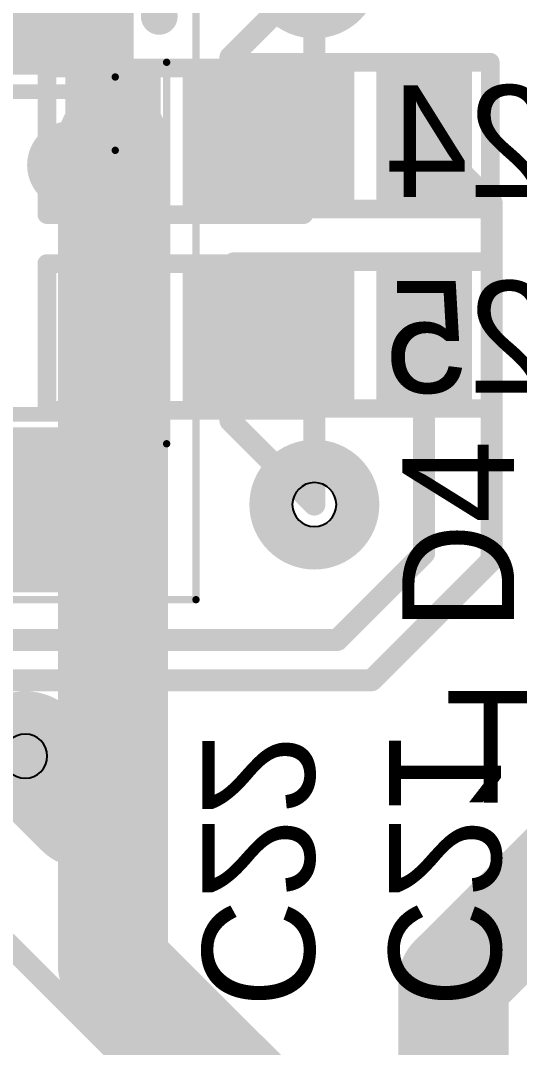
# Model space of a CAD drawing. Extents: x 0.11 to 5.41, y 1.37 to 6.94.
# Drawn here: x 4.517 to 4.785, y 3.709 to 4.26 of the extents above; entities that cross this region are included whole.
import ezdxf

# ---------------------------------------------------------------- set-up
doc = ezdxf.new("R2010")
doc.units = 0
doc.layers.get('0').update_dxf_attribs({"linetype": 'CONTINUOUS'})
for name, color, linetype in [('BOTTOMLAYER', 5, 'CONTINUOUS'), ('BOTTOMOVERLAY', 54, 'CONTINUOUS'), ('BOTTOMPASTE', 16, 'CONTINUOUS'), ('BOTTOMSOLDER', 6, 'CONTINUOUS'), ('DRILLDRAWING', 1, 'CONTINUOUS'), ('MECHANICAL13', 56, 'CONTINUOUS'), ('MECHANICAL15', 56, 'CONTINUOUS'), ('MULTILAYER', 9, 'CONTINUOUS'), ('TOPLAYER', 1, 'CONTINUOUS'), ('TOPOVERLAY', 2, 'CONTINUOUS'), ('TOPPASTE', 8, 'CONTINUOUS'), ('TOPSOLDER', 216, 'CONTINUOUS')]:
    doc.layers.add(name, color=color, linetype=linetype)

# ---------------------------------------------------------------- blocks, each defined once
blk = doc.blocks.new('SSOP_28N_5')
at = {"layer": 'MECHANICAL13', "const_width": 0.00394}
for points in [[(0.10236, 0.20079), (-0.10236, 0.20079)], [(-0.10236, -0.20079), (-0.10236, 0.20079)], [(0.10236, -0.20079), (0.10236, 0.20079)]]:
    blk.add_lwpolyline(points, dxfattribs=at)
at = {"layer": 'MECHANICAL13'}
for points, const_width in [([(-0.10335, 0.20079, 1), (-0.10138, 0.20079, 1)], 0.00197), ([(-0.10335, 0.20079, 1), (-0.10138, 0.20079, 1)], 0.00197), ([(0.10138, 0.20079, 1), (0.10335, 0.20079, 1)], 0.00197), ([(0.10138, 0.20079, 1), (0.10335, 0.20079, 1)], 0.00197), ([(-0.05512, 0.17323, 1), (-0.09449, 0.17323, 1)], 0.00394), ([(-0.09547, 0.17323, 1), (-0.0935, 0.17323, 1)], 0.00197), ([(-0.0561, 0.17323, 1), (-0.05413, 0.17323, 1)], 0.00197)]:
    blk.add_lwpolyline(points, format="xyb", close=True, dxfattribs=dict(at, const_width=const_width))
at = {"layer": 'MECHANICAL15', "const_width": 0.00394}
for points in [[(0.18602, 0.21654), (-0.18724, 0.21654)], [(0.18602, -0.2126), (0.18602, 0.21654)]]:
    blk.add_lwpolyline(points, dxfattribs=at)
at = {"layer": 'MECHANICAL15', "const_width": 0.00197}
blk.add_lwpolyline([(0.18504, 0.21654, 1), (0.18701, 0.21654, 1)], format="xyb", close=True, dxfattribs=at)
blk.add_lwpolyline([(0.18504, 0.21654, 1), (0.18701, 0.21654, 1)], format="xyb", close=True, dxfattribs=at)
at = {"layer": 'TOPLAYER'}
for points, const_width in [([(-0.12279, 0.15944), (-0.12279, 0.17322)], 0.03445), ([(0.12057, 0.15949), (0.12057, 0.17327)], 0.03445), ([(0.15502, 0.15949), (0.15502, 0.17327)], 0.03445), ([(-0.17446, 0.16978), (-0.10557, 0.16978)], 0.00689), ([(0.10335, 0.16982), (0.17224, 0.16982)], 0.00689), ([(-0.17446, 0.16289), (-0.10557, 0.16289)], 0.00689), ([(0.10335, 0.16293), (0.17224, 0.16293)], 0.00689), ([(-0.12279, 0.13385), (-0.12279, 0.14763)], 0.03445), ([(0.12057, 0.13385), (0.12057, 0.14763)], 0.03445), ([(0.15502, 0.13385), (0.15502, 0.14763)], 0.03445), ([(-0.17446, 0.14419), (-0.10557, 0.14419)], 0.00689), ([(0.10335, 0.14419), (0.17224, 0.14419)], 0.00689), ([(-0.17446, 0.1373), (-0.10557, 0.1373)], 0.00689), ([(-0.12279, 0.10826), (-0.12279, 0.12204)], 0.03445), ([(0.10335, 0.1373), (0.17224, 0.1373)], 0.00689), ([(0.12057, 0.10826), (0.12057, 0.12204)], 0.03445), ([(0.15502, 0.10826), (0.15502, 0.12204)], 0.03445)]:
    blk.add_lwpolyline(points, dxfattribs=dict(at, const_width=const_width))
at = {"layer": 'TOPLAYER', "const_width": 0.00689}
for points in [[(0.13435, 0.16638, 1), (0.14124, 0.16638, 1)], [(0.13435, 0.14074, 1), (0.14124, 0.14074, 1)]]:
    blk.add_lwpolyline(points, format="xyb", close=True, dxfattribs=at)
at = {"layer": 'TOPOVERLAY'}
for points, const_width in [([(-0.12205, 0.19685, 1), (-0.13189, 0.19685, 1)], 0.00984), ([(-0.12451, 0.19685, 1), (-0.11959, 0.19685, 1)], 0.00492), ([(-0.08858, 0.18898, 1), (-0.08465, 0.18898, 1)], 0.00394), ([(-0.08858, 0.18898, 1), (-0.08465, 0.18898, 1)], 0.00394), ([(0.08465, 0.18898, 1), (0.08858, 0.18898, 1)], 0.00394), ([(0.08465, 0.18898, 1), (0.08858, 0.18898, 1)], 0.00394), ([(-0.03543, 0.14961, 1), (-0.05906, 0.14961, 1)], 0.02362), ([(-0.06496, 0.14961, 1), (-0.05315, 0.14961, 1)], 0.01181), ([(-0.04134, 0.14961, 1), (-0.02953, 0.14961, 1)], 0.01181)]:
    blk.add_lwpolyline(points, format="xyb", close=True, dxfattribs=dict(at, const_width=const_width))
at = {"layer": 'TOPOVERLAY', "const_width": 0.00787}
for points in [[(0.08661, 0.18898), (-0.08661, 0.18898)], [(-0.08661, -0.1811), (-0.08661, 0.18898)], [(0.08661, -0.1811), (0.08661, 0.18898)]]:
    blk.add_lwpolyline(points, dxfattribs=at)
at = {"layer": 'TOPPASTE'}
for points, const_width in [([(-0.12279, 0.15944), (-0.12279, 0.17322)], 0.03445), ([(0.12057, 0.15949), (0.12057, 0.17327)], 0.03445), ([(0.15502, 0.15949), (0.15502, 0.17327)], 0.03445), ([(-0.17446, 0.16978), (-0.10557, 0.16978)], 0.00689), ([(0.10335, 0.16982), (0.17224, 0.16982)], 0.00689), ([(-0.17446, 0.16289), (-0.10557, 0.16289)], 0.00689), ([(0.10335, 0.16293), (0.17224, 0.16293)], 0.00689), ([(-0.12279, 0.13385), (-0.12279, 0.14763)], 0.03445), ([(0.12057, 0.13385), (0.12057, 0.14763)], 0.03445), ([(0.15502, 0.13385), (0.15502, 0.14763)], 0.03445), ([(-0.17446, 0.14419), (-0.10557, 0.14419)], 0.00689), ([(0.10335, 0.14419), (0.17224, 0.14419)], 0.00689), ([(-0.17446, 0.1373), (-0.10557, 0.1373)], 0.00689), ([(-0.12279, 0.10826), (-0.12279, 0.12204)], 0.03445), ([(0.10335, 0.1373), (0.17224, 0.1373)], 0.00689), ([(0.12057, 0.10826), (0.12057, 0.12204)], 0.03445), ([(0.15502, 0.10826), (0.15502, 0.12204)], 0.03445)]:
    blk.add_lwpolyline(points, dxfattribs=dict(at, const_width=const_width))
at = {"layer": 'TOPPASTE', "const_width": 0.00689}
for points in [[(0.13435, 0.16638, 1), (0.14124, 0.16638, 1)], [(0.13435, 0.14074, 1), (0.14124, 0.14074, 1)]]:
    blk.add_lwpolyline(points, format="xyb", close=True, dxfattribs=at)
at = {"layer": 'TOPSOLDER'}
for points, const_width in [([(-0.11787, 0.1496), (-0.11787, 0.18306)], 0.04429), ([(0.11565, 0.14965), (0.11565, 0.18311)], 0.04429), ([(0.15994, 0.14965), (0.15994, 0.18311)], 0.04429), ([(-0.18431, 0.1747), (-0.09572, 0.1747)], 0.01673), ([(0.0935, 0.17474), (0.18209, 0.17474)], 0.01673), ([(-0.11787, 0.12401), (-0.11787, 0.15747)], 0.04429), ([(0.11565, 0.12401), (0.11565, 0.15747)], 0.04429), ([(0.15994, 0.12401), (0.15994, 0.15747)], 0.04429), ([(-0.18431, 0.15796), (-0.09572, 0.15796)], 0.01673), ([(0.0935, 0.15801), (0.18209, 0.15801)], 0.01673), ([(-0.18431, 0.14911), (-0.09572, 0.14911)], 0.01673), ([(0.0935, 0.14911), (0.18209, 0.14911)], 0.01673), ([(-0.11787, 0.09842), (-0.11787, 0.13188)], 0.04429), ([(0.11565, 0.09842), (0.11565, 0.13188)], 0.04429), ([(0.15994, 0.09842), (0.15994, 0.13188)], 0.04429), ([(-0.18431, 0.13237), (-0.09572, 0.13237)], 0.01673), ([(0.0935, 0.13237), (0.18209, 0.13237)], 0.01673), ([(-0.18431, 0.12352), (-0.09572, 0.12352)], 0.01673), ([(-0.11787, 0.07283), (-0.11787, 0.10629)], 0.04429), ([(0.0935, 0.12352), (0.18209, 0.12352)], 0.01673), ([(0.11565, 0.07283), (0.11565, 0.10629)], 0.04429), ([(0.15994, 0.07283), (0.15994, 0.10629)], 0.04429)]:
    blk.add_lwpolyline(points, dxfattribs=dict(at, const_width=const_width))
at = {"layer": 'TOPSOLDER', "const_width": 0.01673}
for points in [[(-0.14838, 0.16633, 1), (-0.13165, 0.16633, 1)], [(0.12943, 0.16638, 1), (0.14616, 0.16638, 1)], [(-0.14838, 0.14074, 1), (-0.13165, 0.14074, 1)], [(0.12943, 0.14074, 1), (0.14616, 0.14074, 1)], [(-0.14838, 0.11515, 1), (-0.13165, 0.11515, 1)], [(0.12943, 0.11515, 1), (0.14616, 0.11515, 1)]]:
    blk.add_lwpolyline(points, format="xyb", close=True, dxfattribs=at)
blk = doc.blocks.new('0805__2012__P_______B_42')
at = {"layer": 'BOTTOMLAYER'}
for points, const_width in [([(-0.00787, 0.02559), (-0.00787, -0.02559)], 0.01575), ([(0.00787, 0.02559), (0.00787, -0.02559)], 0.01575), ([(0.05512, 0.02559), (0.05512, -0.02559)], 0.01575), ([(0.07087, 0.02559), (0.07087, -0.02559)], 0.01575), ([(-0.01575, 0.0128), (0.01575, 0.0128)], 0.02559), ([(0.04724, 0.0128), (0.07874, 0.0128)], 0.02559), ([(-0.01575, -0.0128), (0.01575, -0.0128)], 0.02559), ([(0.04724, -0.0128), (0.07874, -0.0128)], 0.02559)]:
    blk.add_lwpolyline(points, dxfattribs=dict(at, const_width=const_width))
at = {"layer": 'BOTTOMLAYER', "const_width": 0.01575}
for points in [[(-0.00787, 0, 1), (0.00787, 0, 1)], [(0.05512, 0, 1), (0.07087, 0, 1)]]:
    blk.add_lwpolyline(points, format="xyb", close=True, dxfattribs=at)
at = {"layer": 'BOTTOMOVERLAY', "const_width": 0.01}
for points in [[(0.09843, 0.03937), (-0.03937, 0.03937)], [(-0.03937, 0.03937), (-0.03937, -0.03937)], [(0.09843, 0.03937), (0.09843, -0.03937)], [(0.09843, -0.03937), (-0.03937, -0.03937)], [(-0.0315, -0.03937), (-0.03937, -0.03937)]]:
    blk.add_lwpolyline(points, dxfattribs=at)
at = {"layer": 'BOTTOMOVERLAY', "const_width": 0.005}
for points in [[(-0.04187, 0.03937, 1), (-0.03687, 0.03937, 1)], [(-0.04187, 0.03937, 1), (-0.03687, 0.03937, 1)], [(0.09593, 0.03937, 1), (0.10093, 0.03937, 1)], [(0.09593, 0.03937, 1), (0.10093, 0.03937, 1)], [(-0.04187, -0.03937, 1), (-0.03687, -0.03937, 1)], [(-0.04187, -0.03937, 1), (-0.03687, -0.03937, 1)], [(-0.04187, -0.03937, 1), (-0.03687, -0.03937, 1)], [(-0.034, -0.03937, 1), (-0.029, -0.03937, 1)], [(0.09593, -0.03937, 1), (0.10093, -0.03937, 1)], [(0.09593, -0.03937, 1), (0.10093, -0.03937, 1)]]:
    blk.add_lwpolyline(points, format="xyb", close=True, dxfattribs=at)
at = {"layer": 'BOTTOMPASTE'}
for points, const_width in [([(-0.00787, 0.02559), (-0.00787, -0.02559)], 0.01575), ([(0.00787, 0.02559), (0.00787, -0.02559)], 0.01575), ([(0.05512, 0.02559), (0.05512, -0.02559)], 0.01575), ([(0.07087, 0.02559), (0.07087, -0.02559)], 0.01575), ([(-0.01575, 0.0128), (0.01575, 0.0128)], 0.02559), ([(0.04724, 0.0128), (0.07874, 0.0128)], 0.02559), ([(-0.01575, -0.0128), (0.01575, -0.0128)], 0.02559), ([(0.04724, -0.0128), (0.07874, -0.0128)], 0.02559)]:
    blk.add_lwpolyline(points, dxfattribs=dict(at, const_width=const_width))
at = {"layer": 'BOTTOMPASTE', "const_width": 0.01575}
for points in [[(-0.00787, 0, 1), (0.00787, 0, 1)], [(0.05512, 0, 1), (0.07087, 0, 1)]]:
    blk.add_lwpolyline(points, format="xyb", close=True, dxfattribs=at)
at = {"layer": 'BOTTOMSOLDER'}
for points, const_width in [([(-0.0128, 0.03543), (-0.0128, -0.03543)], 0.02559), ([(0.0128, 0.03543), (0.0128, -0.03543)], 0.02559), ([(0.0502, 0.03543), (0.0502, -0.03543)], 0.02559), ([(0.07579, 0.03543), (0.07579, -0.03543)], 0.02559), ([(-0.02559, 0.01772), (0.02559, 0.01772)], 0.03543), ([(0.0374, 0.01772), (0.08858, 0.01772)], 0.03543), ([(-0.02559, -0.01772), (0.02559, -0.01772)], 0.03543), ([(0.0374, -0.01772), (0.08858, -0.01772)], 0.03543)]:
    blk.add_lwpolyline(points, dxfattribs=dict(at, const_width=const_width))
at = {"layer": 'BOTTOMSOLDER', "const_width": 0.02559}
for points in [[(-0.0128, 0, 1), (0.0128, 0, 1)], [(0.0502, 0, 1), (0.07579, 0, 1)]]:
    blk.add_lwpolyline(points, format="xyb", close=True, dxfattribs=at)
blk = doc.blocks.new('0805__2012__P_______B_43')
at = {"layer": 'BOTTOMLAYER'}
for points, const_width in [([(-0.00787, 0.02559), (-0.00787, -0.02559)], 0.01575), ([(0.00787, 0.02559), (0.00787, -0.02559)], 0.01575), ([(0.05512, 0.02559), (0.05512, -0.02559)], 0.01575), ([(0.07087, 0.02559), (0.07087, -0.02559)], 0.01575), ([(-0.01575, 0.0128), (0.01575, 0.0128)], 0.02559), ([(0.04724, 0.0128), (0.07874, 0.0128)], 0.02559), ([(-0.01575, -0.0128), (0.01575, -0.0128)], 0.02559), ([(0.04724, -0.0128), (0.07874, -0.0128)], 0.02559)]:
    blk.add_lwpolyline(points, dxfattribs=dict(at, const_width=const_width))
at = {"layer": 'BOTTOMLAYER', "const_width": 0.01575}
for points in [[(-0.00787, 0, 1), (0.00787, 0, 1)], [(0.05512, 0, 1), (0.07087, 0, 1)]]:
    blk.add_lwpolyline(points, format="xyb", close=True, dxfattribs=at)
at = {"layer": 'BOTTOMOVERLAY', "const_width": 0.01}
for points in [[(0.09843, 0.03937), (-0.03937, 0.03937)], [(-0.03937, 0.03937), (-0.03937, -0.03937)], [(0.09843, 0.03937), (0.09843, -0.03937)], [(0.09843, -0.03937), (-0.03937, -0.03937)], [(-0.0315, -0.03937), (-0.03937, -0.03937)]]:
    blk.add_lwpolyline(points, dxfattribs=at)
at = {"layer": 'BOTTOMOVERLAY', "const_width": 0.005}
for points in [[(-0.04187, 0.03937, 1), (-0.03687, 0.03937, 1)], [(-0.04187, 0.03937, 1), (-0.03687, 0.03937, 1)], [(0.09593, 0.03937, 1), (0.10093, 0.03937, 1)], [(0.09593, 0.03937, 1), (0.10093, 0.03937, 1)], [(-0.04187, -0.03937, 1), (-0.03687, -0.03937, 1)], [(-0.04187, -0.03937, 1), (-0.03687, -0.03937, 1)], [(-0.04187, -0.03937, 1), (-0.03687, -0.03937, 1)], [(-0.034, -0.03937, 1), (-0.029, -0.03937, 1)], [(0.09593, -0.03937, 1), (0.10093, -0.03937, 1)], [(0.09593, -0.03937, 1), (0.10093, -0.03937, 1)]]:
    blk.add_lwpolyline(points, format="xyb", close=True, dxfattribs=at)
at = {"layer": 'BOTTOMPASTE'}
for points, const_width in [([(-0.00787, 0.02559), (-0.00787, -0.02559)], 0.01575), ([(0.00787, 0.02559), (0.00787, -0.02559)], 0.01575), ([(0.05512, 0.02559), (0.05512, -0.02559)], 0.01575), ([(0.07087, 0.02559), (0.07087, -0.02559)], 0.01575), ([(-0.01575, 0.0128), (0.01575, 0.0128)], 0.02559), ([(0.04724, 0.0128), (0.07874, 0.0128)], 0.02559), ([(-0.01575, -0.0128), (0.01575, -0.0128)], 0.02559), ([(0.04724, -0.0128), (0.07874, -0.0128)], 0.02559)]:
    blk.add_lwpolyline(points, dxfattribs=dict(at, const_width=const_width))
at = {"layer": 'BOTTOMPASTE', "const_width": 0.01575}
for points in [[(-0.00787, 0, 1), (0.00787, 0, 1)], [(0.05512, 0, 1), (0.07087, 0, 1)]]:
    blk.add_lwpolyline(points, format="xyb", close=True, dxfattribs=at)
at = {"layer": 'BOTTOMSOLDER'}
for points, const_width in [([(-0.0128, 0.03543), (-0.0128, -0.03543)], 0.02559), ([(0.0128, 0.03543), (0.0128, -0.03543)], 0.02559), ([(0.0502, 0.03543), (0.0502, -0.03543)], 0.02559), ([(0.07579, 0.03543), (0.07579, -0.03543)], 0.02559), ([(-0.02559, 0.01772), (0.02559, 0.01772)], 0.03543), ([(0.0374, 0.01772), (0.08858, 0.01772)], 0.03543), ([(-0.02559, -0.01772), (0.02559, -0.01772)], 0.03543), ([(0.0374, -0.01772), (0.08858, -0.01772)], 0.03543)]:
    blk.add_lwpolyline(points, dxfattribs=dict(at, const_width=const_width))
at = {"layer": 'BOTTOMSOLDER', "const_width": 0.02559}
for points in [[(-0.0128, 0, 1), (0.0128, 0, 1)], [(0.0502, 0, 1), (0.07579, 0, 1)]]:
    blk.add_lwpolyline(points, format="xyb", close=True, dxfattribs=at)
blk = doc.blocks.new('0805__2012__P_______73')
at = {"layer": 'TOPLAYER'}
for points, const_width in [([(-0.00787, 0.02559), (-0.00787, -0.02559)], 0.01575), ([(0.00787, 0.02559), (0.00787, -0.02559)], 0.01575), ([(0.05512, 0.02559), (0.05512, -0.02559)], 0.01575), ([(0.07087, 0.02559), (0.07087, -0.02559)], 0.01575), ([(-0.01575, 0.0128), (0.01575, 0.0128)], 0.02559), ([(0.04724, 0.0128), (0.07874, 0.0128)], 0.02559), ([(-0.01575, -0.0128), (0.01575, -0.0128)], 0.02559), ([(0.04724, -0.0128), (0.07874, -0.0128)], 0.02559)]:
    blk.add_lwpolyline(points, dxfattribs=dict(at, const_width=const_width))
at = {"layer": 'TOPLAYER', "const_width": 0.01575}
for points in [[(-0.00787, 0, 1), (0.00787, 0, 1)], [(0.05512, 0, 1), (0.07087, 0, 1)]]:
    blk.add_lwpolyline(points, format="xyb", close=True, dxfattribs=at)
at = {"layer": 'TOPOVERLAY', "const_width": 0.01}
for points in [[(-0.03937, 0.03937), (0.09843, 0.03937)], [(-0.03937, -0.03937), (-0.03937, 0.03937)], [(-0.03937, 0.03937), (-0.0315, 0.03937)], [(0.09843, -0.03937), (0.09843, 0.03937)], [(-0.03937, -0.03937), (0.09843, -0.03937)]]:
    blk.add_lwpolyline(points, dxfattribs=at)
at = {"layer": 'TOPOVERLAY', "const_width": 0.005}
for points in [[(-0.04187, 0.03937, 1), (-0.03687, 0.03937, 1)], [(-0.04187, 0.03937, 1), (-0.03687, 0.03937, 1)], [(-0.04187, 0.03937, 1), (-0.03687, 0.03937, 1)], [(-0.034, 0.03937, 1), (-0.029, 0.03937, 1)], [(0.09593, 0.03937, 1), (0.10093, 0.03937, 1)], [(0.09593, 0.03937, 1), (0.10093, 0.03937, 1)], [(-0.04187, -0.03937, 1), (-0.03687, -0.03937, 1)], [(-0.04187, -0.03937, 1), (-0.03687, -0.03937, 1)], [(0.09593, -0.03937, 1), (0.10093, -0.03937, 1)], [(0.09593, -0.03937, 1), (0.10093, -0.03937, 1)]]:
    blk.add_lwpolyline(points, format="xyb", close=True, dxfattribs=at)
at = {"layer": 'TOPPASTE'}
for points, const_width in [([(-0.00787, 0.02559), (-0.00787, -0.02559)], 0.01575), ([(0.00787, 0.02559), (0.00787, -0.02559)], 0.01575), ([(0.05512, 0.02559), (0.05512, -0.02559)], 0.01575), ([(0.07087, 0.02559), (0.07087, -0.02559)], 0.01575), ([(-0.01575, 0.0128), (0.01575, 0.0128)], 0.02559), ([(0.04724, 0.0128), (0.07874, 0.0128)], 0.02559), ([(-0.01575, -0.0128), (0.01575, -0.0128)], 0.02559), ([(0.04724, -0.0128), (0.07874, -0.0128)], 0.02559)]:
    blk.add_lwpolyline(points, dxfattribs=dict(at, const_width=const_width))
at = {"layer": 'TOPPASTE', "const_width": 0.01575}
for points in [[(-0.00787, 0, 1), (0.00787, 0, 1)], [(0.05512, 0, 1), (0.07087, 0, 1)]]:
    blk.add_lwpolyline(points, format="xyb", close=True, dxfattribs=at)
at = {"layer": 'TOPSOLDER'}
for points, const_width in [([(-0.0128, 0.03543), (-0.0128, -0.03543)], 0.02559), ([(0.0128, 0.03543), (0.0128, -0.03543)], 0.02559), ([(0.0502, 0.03543), (0.0502, -0.03543)], 0.02559), ([(0.07579, 0.03543), (0.07579, -0.03543)], 0.02559), ([(-0.02559, 0.01772), (0.02559, 0.01772)], 0.03543), ([(0.0374, 0.01772), (0.08858, 0.01772)], 0.03543), ([(-0.02559, -0.01772), (0.02559, -0.01772)], 0.03543), ([(0.0374, -0.01772), (0.08858, -0.01772)], 0.03543)]:
    blk.add_lwpolyline(points, dxfattribs=dict(at, const_width=const_width))
at = {"layer": 'TOPSOLDER', "const_width": 0.02559}
for points in [[(-0.0128, 0, 1), (0.0128, 0, 1)], [(0.0502, 0, 1), (0.07579, 0, 1)]]:
    blk.add_lwpolyline(points, format="xyb", close=True, dxfattribs=at)
blk = doc.blocks.new('0805__2012__P_______74')
at = {"layer": 'TOPLAYER'}
for points, const_width in [([(-0.00787, 0.02559), (-0.00787, -0.02559)], 0.01575), ([(0.00787, 0.02559), (0.00787, -0.02559)], 0.01575), ([(0.05512, 0.02559), (0.05512, -0.02559)], 0.01575), ([(0.07087, 0.02559), (0.07087, -0.02559)], 0.01575), ([(-0.01575, 0.0128), (0.01575, 0.0128)], 0.02559), ([(0.04724, 0.0128), (0.07874, 0.0128)], 0.02559), ([(-0.01575, -0.0128), (0.01575, -0.0128)], 0.02559), ([(0.04724, -0.0128), (0.07874, -0.0128)], 0.02559)]:
    blk.add_lwpolyline(points, dxfattribs=dict(at, const_width=const_width))
at = {"layer": 'TOPLAYER', "const_width": 0.01575}
for points in [[(-0.00787, 0, 1), (0.00787, 0, 1)], [(0.05512, 0, 1), (0.07087, 0, 1)]]:
    blk.add_lwpolyline(points, format="xyb", close=True, dxfattribs=at)
at = {"layer": 'TOPOVERLAY', "const_width": 0.01}
for points in [[(-0.03937, 0.03937), (0.09843, 0.03937)], [(-0.03937, -0.03937), (-0.03937, 0.03937)], [(-0.03937, 0.03937), (-0.0315, 0.03937)], [(0.09843, -0.03937), (0.09843, 0.03937)], [(-0.03937, -0.03937), (0.09843, -0.03937)]]:
    blk.add_lwpolyline(points, dxfattribs=at)
at = {"layer": 'TOPOVERLAY', "const_width": 0.005}
for points in [[(-0.04187, 0.03937, 1), (-0.03687, 0.03937, 1)], [(-0.04187, 0.03937, 1), (-0.03687, 0.03937, 1)], [(-0.04187, 0.03937, 1), (-0.03687, 0.03937, 1)], [(-0.034, 0.03937, 1), (-0.029, 0.03937, 1)], [(0.09593, 0.03937, 1), (0.10093, 0.03937, 1)], [(0.09593, 0.03937, 1), (0.10093, 0.03937, 1)], [(-0.04187, -0.03937, 1), (-0.03687, -0.03937, 1)], [(-0.04187, -0.03937, 1), (-0.03687, -0.03937, 1)], [(0.09593, -0.03937, 1), (0.10093, -0.03937, 1)], [(0.09593, -0.03937, 1), (0.10093, -0.03937, 1)]]:
    blk.add_lwpolyline(points, format="xyb", close=True, dxfattribs=at)
at = {"layer": 'TOPPASTE'}
for points, const_width in [([(-0.00787, 0.02559), (-0.00787, -0.02559)], 0.01575), ([(0.00787, 0.02559), (0.00787, -0.02559)], 0.01575), ([(0.05512, 0.02559), (0.05512, -0.02559)], 0.01575), ([(0.07087, 0.02559), (0.07087, -0.02559)], 0.01575), ([(-0.01575, 0.0128), (0.01575, 0.0128)], 0.02559), ([(0.04724, 0.0128), (0.07874, 0.0128)], 0.02559), ([(-0.01575, -0.0128), (0.01575, -0.0128)], 0.02559), ([(0.04724, -0.0128), (0.07874, -0.0128)], 0.02559)]:
    blk.add_lwpolyline(points, dxfattribs=dict(at, const_width=const_width))
at = {"layer": 'TOPPASTE', "const_width": 0.01575}
for points in [[(-0.00787, 0, 1), (0.00787, 0, 1)], [(0.05512, 0, 1), (0.07087, 0, 1)]]:
    blk.add_lwpolyline(points, format="xyb", close=True, dxfattribs=at)
at = {"layer": 'TOPSOLDER'}
for points, const_width in [([(-0.0128, 0.03543), (-0.0128, -0.03543)], 0.02559), ([(0.0128, 0.03543), (0.0128, -0.03543)], 0.02559), ([(0.0502, 0.03543), (0.0502, -0.03543)], 0.02559), ([(0.07579, 0.03543), (0.07579, -0.03543)], 0.02559), ([(-0.02559, 0.01772), (0.02559, 0.01772)], 0.03543), ([(0.0374, 0.01772), (0.08858, 0.01772)], 0.03543), ([(-0.02559, -0.01772), (0.02559, -0.01772)], 0.03543), ([(0.0374, -0.01772), (0.08858, -0.01772)], 0.03543)]:
    blk.add_lwpolyline(points, dxfattribs=dict(at, const_width=const_width))
at = {"layer": 'TOPSOLDER', "const_width": 0.02559}
for points in [[(-0.0128, 0, 1), (0.0128, 0, 1)], [(0.0502, 0, 1), (0.07579, 0, 1)]]:
    blk.add_lwpolyline(points, format="xyb", close=True, dxfattribs=at)

msp = doc.modelspace()

# ---------------------------------------------------------------- linework, layer by layer
at = {"layer": 'BOTTOMLAYER'}
for points, const_width in [([(4.63, 4.24), (4.675, 4.285)], 0.01181), ([(4.63, 4.195), (4.63, 4.24)], 0.01181), ([(4.56701, 4.09), (4.56701, 4.195)], 0.05906), ([(4.56701, 3.835), (4.56701, 4.09)], 0.05906), ([(4.63, 4.045), (4.63, 4.09)], 0.01181), ([(4.63, 4.045), (4.675, 4)], 0.01181), ([(4.74961, 3.74488), (4.92087, 3.91614)], 0.05906), ([(4.52, 3.865), (4.55, 3.835)], 0.05906), ([(4.55, 3.835), (4.56701, 3.835)], 0.05906), ([(4.56701, 3.75299), (4.56701, 3.835)], 0.05906), ([(4.56701, 3.75299), (4.65, 3.67)], 0.05906), ([(4.74961, 3.67), (4.74961, 3.74488)], 0.05906)]:
    msp.add_lwpolyline(points, dxfattribs=dict(at, const_width=const_width))
for points, const_width in [([(4.62705, 4.24, 1), (4.63295, 4.24, 1)], 0.00591), ([(4.62705, 4.24, 1), (4.63295, 4.24, 1)], 0.00591), ([(4.55224, 4.195, 1), (4.58177, 4.195, 1)], 0.02953), ([(4.62705, 4.195, 1), (4.63295, 4.195, 1)], 0.00591), ([(4.55224, 4.09, 1), (4.58177, 4.09, 1)], 0.02953), ([(4.55224, 4.09, 1), (4.58177, 4.09, 1)], 0.02953), ([(4.62705, 4.09, 1), (4.63295, 4.09, 1)], 0.00591), ([(4.62705, 4.045, 1), (4.63295, 4.045, 1)], 0.00591), ([(4.62705, 4.045, 1), (4.63295, 4.045, 1)], 0.00591), ([(4.65659, 4, 1), (4.69341, 4, 1)], 0.01319), ([(4.67205, 4, 1), (4.67795, 4, 1)], 0.00591), ([(4.50524, 3.865, 1), (4.53476, 3.865, 1)], 0.02953), ([(4.50159, 3.865, 1), (4.53841, 3.865, 1)], 0.01319), ([(4.53524, 3.835, 1), (4.56476, 3.835, 1)], 0.02953), ([(4.53524, 3.835, 1), (4.56476, 3.835, 1)], 0.02953), ([(4.55224, 3.835, 1), (4.58177, 3.835, 1)], 0.02953), ([(4.55224, 3.835, 1), (4.58177, 3.835, 1)], 0.02953), ([(4.55224, 3.835, 1), (4.58177, 3.835, 1)], 0.02953), ([(4.55224, 3.75299, 1), (4.58177, 3.75299, 1)], 0.02953), ([(4.55224, 3.75299, 1), (4.58177, 3.75299, 1)], 0.02953), ([(4.73484, 3.74488, 1), (4.76437, 3.74488, 1)], 0.02953), ([(4.73484, 3.74488, 1), (4.76437, 3.74488, 1)], 0.02953)]:
    msp.add_lwpolyline(points, format="xyb", close=True, dxfattribs=dict(at, const_width=const_width))
at = {"layer": 'BOTTOMSOLDER', "const_width": 0.02303}
for points in [[(4.65167, 4.285, 1), (4.69833, 4.285, 1)], [(4.65167, 4, 1), (4.69833, 4, 1)], [(4.49667, 3.865, 1), (4.54333, 3.865, 1)]]:
    msp.add_lwpolyline(points, format="xyb", close=True, dxfattribs=at)
at = {"layer": 'DRILLDRAWING'}
for points in [[(4.66319, 4, 1), (4.68681, 4, 1)], [(4.50819, 3.865, 1), (4.53181, 3.865, 1)]]:
    msp.add_lwpolyline(points, format="xyb", close=True, dxfattribs=at)
at = {"layer": 'MULTILAYER', "const_width": 0.01319}
for points in [[(4.65659, 4, 1), (4.69341, 4, 1)], [(4.50159, 3.865, 1), (4.53841, 3.865, 1)]]:
    msp.add_lwpolyline(points, format="xyb", close=True, dxfattribs=at)
at = {"layer": 'TOPLAYER', "const_width": 0.01181}
for points in [[(4.675, 4.20217), (4.675, 4.285)], [(4.67087, 4.19803), (4.675, 4.20217)], [(4.73386, 4.19803), (4.77008, 4.16181)], [(4.77008, 3.97008), (4.77008, 4.16181)], [(4.67087, 4.09094), (4.675, 4.08681)], [(4.73386, 3.97386), (4.73386, 4.09094)], [(4.675, 4), (4.675, 4.08681)], [(4.6874, 3.9274), (4.73386, 3.97386)], [(4.70575, 3.90575), (4.77008, 3.97008)], [(4.4526, 3.9274), (4.6874, 3.9274)], [(4.43425, 3.90575), (4.70575, 3.90575)], [(4.43902, 3.865), (4.52, 3.865)], [(4.44941, 3.82559), (4.59, 3.685)]]:
    msp.add_lwpolyline(points, dxfattribs=at)
at = {"layer": 'TOPLAYER'}
for points, const_width in [([(4.67205, 4.20217, 1), (4.67795, 4.20217, 1)], 0.00591), ([(4.67205, 4.20217, 1), (4.67795, 4.20217, 1)], 0.00591), ([(4.66791, 4.19803, 1), (4.67382, 4.19803, 1)], 0.00591), ([(4.73091, 4.19803, 1), (4.73681, 4.19803, 1)], 0.00591), ([(4.76713, 4.16181, 1), (4.77303, 4.16181, 1)], 0.00591), ([(4.76713, 4.16181, 1), (4.77303, 4.16181, 1)], 0.00591), ([(4.66791, 4.09094, 1), (4.67382, 4.09094, 1)], 0.00591), ([(4.73091, 4.09094, 1), (4.73681, 4.09094, 1)], 0.00591), ([(4.67205, 4.08681, 1), (4.67795, 4.08681, 1)], 0.00591), ([(4.67205, 4.08681, 1), (4.67795, 4.08681, 1)], 0.00591), ([(4.65659, 4, 1), (4.69341, 4, 1)], 0.01319), ([(4.67205, 4, 1), (4.67795, 4, 1)], 0.00591), ([(4.73091, 3.97386, 1), (4.73681, 3.97386, 1)], 0.00591), ([(4.73091, 3.97386, 1), (4.73681, 3.97386, 1)], 0.00591), ([(4.76713, 3.97008, 1), (4.77303, 3.97008, 1)], 0.00591), ([(4.76713, 3.97008, 1), (4.77303, 3.97008, 1)], 0.00591), ([(4.68445, 3.9274, 1), (4.69035, 3.9274, 1)], 0.00591), ([(4.68445, 3.9274, 1), (4.69035, 3.9274, 1)], 0.00591), ([(4.7028, 3.90575, 1), (4.7087, 3.90575, 1)], 0.00591), ([(4.7028, 3.90575, 1), (4.7087, 3.90575, 1)], 0.00591), ([(4.50159, 3.865, 1), (4.53841, 3.865, 1)], 0.01319), ([(4.51705, 3.865, 1), (4.52295, 3.865, 1)], 0.00591)]:
    msp.add_lwpolyline(points, format="xyb", close=True, dxfattribs=dict(at, const_width=const_width))
at = {"layer": 'TOPSOLDER', "const_width": 0.02303}
for points in [[(4.65167, 4.285, 1), (4.69833, 4.285, 1)], [(4.65167, 4, 1), (4.69833, 4, 1)], [(4.49667, 3.865, 1), (4.54333, 3.865, 1)]]:
    msp.add_lwpolyline(points, format="xyb", close=True, dxfattribs=at)

# ---------------------------------------------------------------- block references
for name, p, rotation in [('SSOP_28N_5', (4.395, 4.135), 270), ('0805__2012__P_______74', (4.67087, 4.19803), 360), ('0805__2012__P_______B_43', (4.63, 4.195), 180), ('0805__2012__P_______73', (4.67087, 4.09094), 360), ('0805__2012__P_______B_42', (4.63, 4.09), 180)]:
    msp.add_blockref(name, p, dxfattribs=dict(rotation=rotation))

# ---------------------------------------------------------------- texts
at = {"layer": 'BOTTOMOVERLAY', "text_generation_flag": 2}
for s, rotation, p in [('R24', 360, (4.86, 4.165)), ('R25', 360, (4.86, 4.06)), ('C22', 270, (4.615, 3.73)), ('C21', 270, (4.715, 3.73))]:
    msp.add_text(s, height=0.06, rotation=rotation, dxfattribs=at).set_placement(p)
at = {"layer": 'TOPOVERLAY'}
for s, rotation, p in [('D4', 90, (4.78213, 3.93201)), ('TP3', 360, (4.745, 3.84))]:
    msp.add_text(s, height=0.06, rotation=rotation, dxfattribs=at).set_placement(p)

doc.saveas('drawing.dxf')
